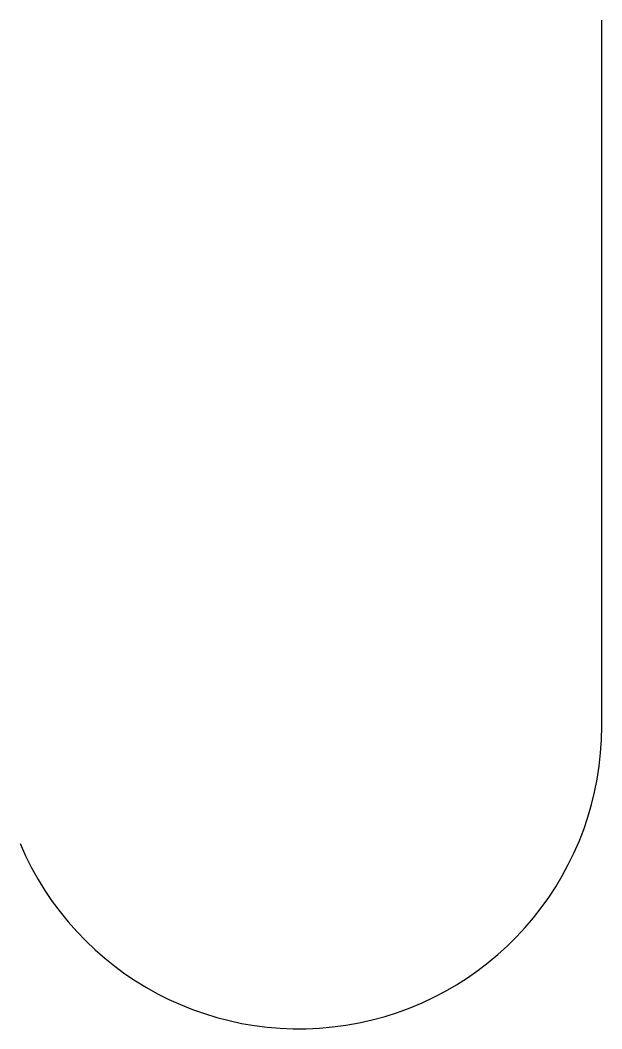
# Model space of a CAD drawing. Extents: x 12 to 300, y 0 to 500.
import ezdxf

# ---------------------------------------------------------------- set-up
doc = ezdxf.new("R2010")
doc.units = 0
doc.layers.get('0').update_dxf_attribs({"linetype": 'CONTINUOUS'})

msp = doc.modelspace()

# ---------------------------------------------------------------- linework, layer by layer
msp.add_line((300, 150), (300, 500))
msp.add_arc((150, 150), 150, 202.8135, 0)

doc.saveas('drawing.dxf')
